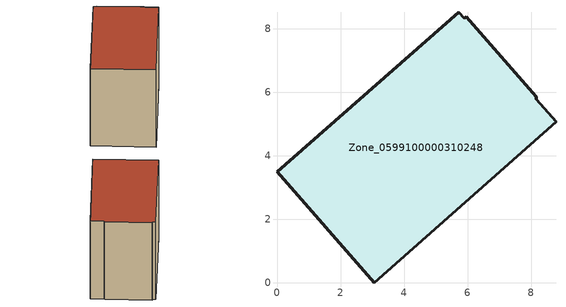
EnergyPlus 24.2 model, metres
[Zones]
Zone_0599100000310248
 floor ground (C_G): 8.16,5.85 8.16,5.77 8.78,5.07 3.06,0 0,3.5 5.73,8.52 5.9,8.33 5.96,8.37 z0
 wall outside (C_F): 8.16,5.85 5.96,8.37 5.9,8.33 5.73,8.52 0,3.5 3.06,0 8.78,5.07 8.16,5.77 8.16,5.85 z0:6.64
 roof outside (C_R): 8.16,5.77 8.16,5.85 5.96,8.37 5.9,8.33 5.73,8.52 0,3.5 3.06,0 8.78,5.07 z6.64
[BUILDING]
Pand.0599100000310248: North Axis=0; Terrain=City; Loads Convergence Tolerance Value=0.04; Temperature Convergence Tolerance Value=0.4; Solar Distribution=FullExterior; Maximum Number of Warmup Days=25; Minimum Number of Warmup Days=1
[Site:Location]
Rotterdam.The.Hague.AP_ZH_NLD Design_Conditions: Latitude=51.96; Longitude=4.45; Time Zone=1; Elevation=-4.5
[SITE:GROUNDTEMPERATURE:BUILDINGSURFACE]
18, 18, 18, 18, 18, 18, 18, 18, 18, 18, 18, 18
[MATERIAL] Thermal Absorptance=0.9; Solar Absorptance=0.7; Visible Absorptance=0.7
Name | Roughness | Thickness | Conductivity | Density | Specific Heat
G.TI.1946 | MediumSmooth | 0.15 | 1 | 540 | 1210
F.TI.1946 | Rough | 0.3 | 0.857143 | 1920 | 840
R.TI.1946 | MediumRough | 0.2 | 0.1 | 1500 | 1000
[CONSTRUCTION]
C_G: G.TI.1946
C_F: F.TI.1946
C_R: R.TI.1946
[ZONE]
Zone_0599100000310248: Type=1; Multiplier=1; Ceiling Height=Autocalculate; Volume=Autocalculate; Floor Area=autocalculate; Part of Total Floor Area=Yes
[ZONEINFILTRATION:DESIGNFLOWRATE]
Infil_Zone_0599100000310248: Zone or ZoneList or Space or SpaceList=Zone_0599100000310248; Schedule=AlwaysOn; Design Flow Rate Calculation Method=Flow/Area; Flow Rate per Floor Area=0.003; Constant Term Coefficient=1; Temperature Term Coefficient=0; Velocity Term Coefficient=0; Velocity Squared Term Coefficient=0
[HVACTEMPLATE:ZONE:IDEALLOADSAIRSYSTEM]
Zone_0599100000310248: Maximum Heating Supply Air Temperature=50; Minimum Cooling Supply Air Temperature=13; Maximum Heating Supply Air Humidity Ratio=0.0156; Minimum Cooling Supply Air Humidity Ratio=0.0077; Heating Limit=NoLimit; Cooling Limit=NoLimit; Dehumidification Control Type=ConstantSensibleHeatRatio; Cooling Sensible Heat Ratio=0.7; Dehumidification Setpoint=60; Humidification Control Type=None; Humidification Setpoint=30; Outdoor Air Method=None; Outdoor Air Flow Rate per Person=0.00944; Outdoor Air Flow Rate per Zone Floor Area=0; Outdoor Air Flow Rate per Zone=0; Demand Controlled Ventilation Type=None; Outdoor Air Economizer Type=NoEconomizer; Heat Recovery Type=None; Sensible Heat Recovery Effectiveness=0.7; Latent Heat Recovery Effectiveness=0.65
[ZONECONTROL:THERMOSTAT]
ThermostatControl_Zone_0599100000310248: Zone or ZoneList=Zone_0599100000310248; Control Type Schedule=DualSetpointControlType; Control 1=Thermostat_Zone_0599100000310248; Temperature Difference Between Cutout And Setpoint=0
[THERMOSTATSETPOINT:DUALSETPOINT]
Thermostat_Zone_0599100000310248: Heating Setpoint Temperature Schedule=HeatingSetpoint_Zone_0599100000310248; Cooling Setpoint Temperature Schedule=CoolingSetpoint_Zone_0599100000310248
[SCHEDULE:COMPACT]
HeatingSetpoint_Zone_0599100000310248: Through: 12/31, For: AllDays, Until: 24:00, 21
CoolingSetpoint_Zone_0599100000310248: Through: 12/31, For: AllDays, Until: 24:00, 24
DualSetpointControlType: Through: 12/31, For: AllDays, Until: 24:00, 4
AlwaysOn: Through: 12/31, For: AllDays, Until: 24:00, 1
